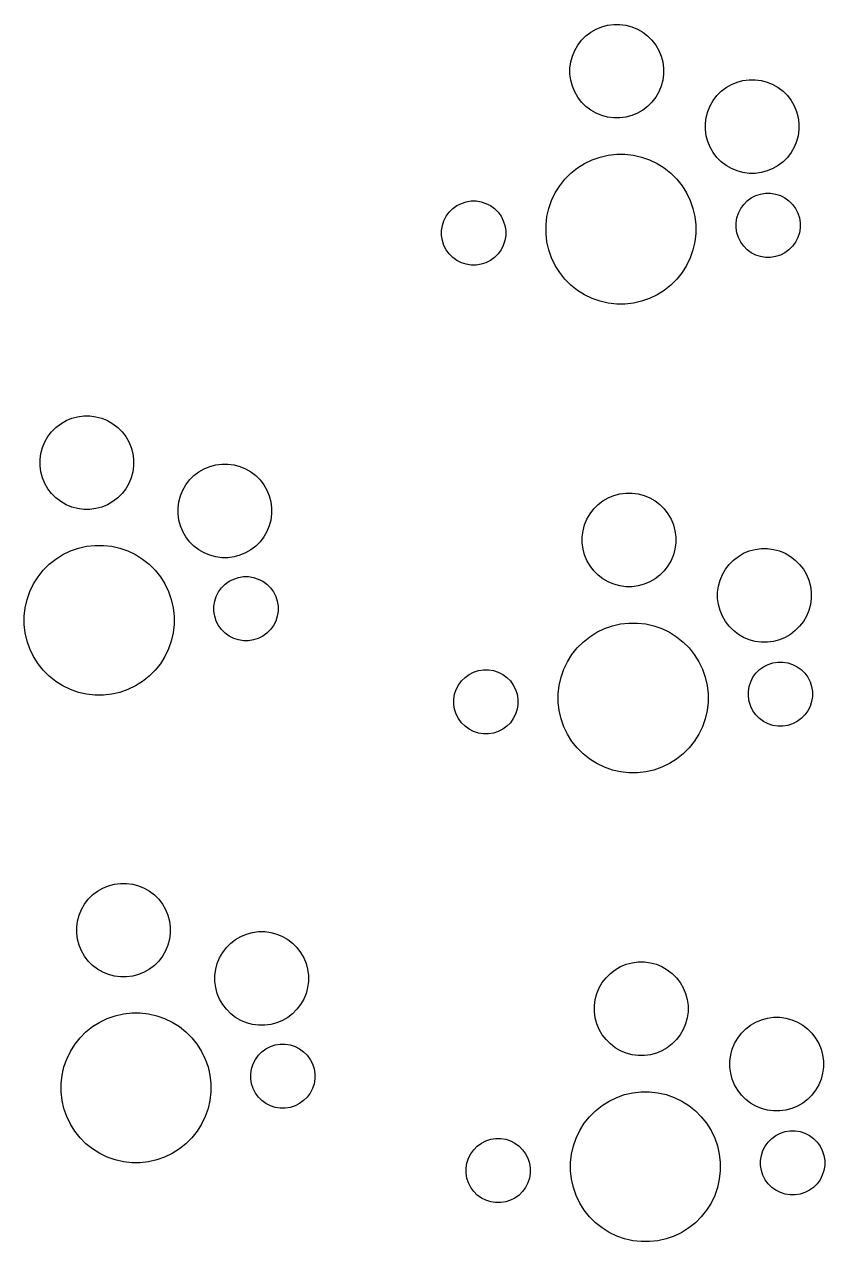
# Model space of a CAD drawing. Extents: x -174 to 104, y -34 to 59.
# Drawn here: x 12.9 to 42.79, y 13.15 to 58.58 of the extents above; entities that cross this region are included whole.
import ezdxf

# ---------------------------------------------------------------- set-up
doc = ezdxf.new("R2010")
doc.units = 0
doc.layers.add('BLACK', color=7, linetype='CONTINUOUS')

msp = doc.modelspace()

# ---------------------------------------------------------------- linework, layer by layer
at = {"layer": 'BLACK', "linetype": 'CONTINUOUS'}
for p, q in [((33.708481, 57.990158), (33.870346, 58.152023)), ((33.870346, 58.152023), (34.051953, 58.291375)), ((34.051953, 58.291375), (34.250196, 58.40583)), ((34.250196, 58.40583), (34.461682, 58.493431)), ((34.461682, 58.493431), (34.682793, 58.552677)), ((34.682793, 58.552677), (34.909746, 58.582556)), ((34.909746, 58.582556), (35.138656, 58.582556)), ((35.138656, 58.582556), (35.365609, 58.552677)), ((35.365609, 58.552677), (35.58672, 58.493431)), ((35.58672, 58.493431), (35.798206, 58.40583)), ((35.798206, 58.40583), (35.996449, 58.291375)), ((35.996449, 58.291375), (36.178056, 58.152023)), ((36.178056, 58.152023), (36.339921, 57.990158)), ((33.454674, 57.610308), (33.569129, 57.808551)), ((33.569129, 57.808551), (33.708481, 57.990158)), ((36.339921, 57.990158), (36.479273, 57.808551)), ((36.479273, 57.808551), (36.593728, 57.610308)), ((33.307827, 57.177711), (33.367073, 57.398822)), ((33.367073, 57.398822), (33.454674, 57.610308)), ((36.593728, 57.610308), (36.681329, 57.398822)), ((36.681329, 57.398822), (36.740575, 57.177711)), ((33.277948, 56.950758), (33.307827, 57.177711)), ((33.277948, 56.721848), (33.277948, 56.950758)), ((36.740575, 57.177711), (36.770454, 56.950758)), ((36.770454, 56.950758), (36.770454, 56.721848)), ((33.307827, 56.494895), (33.277948, 56.721848)), ((33.367073, 56.273784), (33.307827, 56.494895)), ((36.740575, 56.494895), (36.681329, 56.273784)), ((36.770454, 56.721848), (36.740575, 56.494895)), ((39.107829, 56.223014), (39.306072, 56.337469)), ((39.306072, 56.337469), (39.517558, 56.42507)), ((39.517558, 56.42507), (39.738669, 56.484316)), ((39.738669, 56.484316), (39.965622, 56.514195)), ((39.965622, 56.514195), (40.194532, 56.514195)), ((40.194532, 56.514195), (40.421485, 56.484316)), ((40.421485, 56.484316), (40.642596, 56.42507)), ((40.642596, 56.42507), (40.854082, 56.337469)), ((40.854082, 56.337469), (41.052325, 56.223014)), ((33.454674, 56.062298), (33.367073, 56.273784)), ((33.569129, 55.864055), (33.454674, 56.062298)), ((36.593728, 56.062298), (36.479273, 55.864055)), ((36.681329, 56.273784), (36.593728, 56.062298)), ((38.625005, 55.74019), (38.764357, 55.921797)), ((38.764357, 55.921797), (38.926222, 56.083662)), ((38.926222, 56.083662), (39.107829, 56.223014)), ((41.052325, 56.223014), (41.233932, 56.083662)), ((41.233932, 56.083662), (41.395797, 55.921797)), ((41.395797, 55.921797), (41.535149, 55.74019)), ((33.708481, 55.682448), (33.569129, 55.864055)), ((33.870346, 55.520583), (33.708481, 55.682448)), ((34.051953, 55.381231), (33.870346, 55.520583)), ((36.178056, 55.520583), (35.996449, 55.381231)), ((36.339921, 55.682448), (36.178056, 55.520583)), ((36.479273, 55.864055), (36.339921, 55.682448)), ((38.422949, 55.330461), (38.51055, 55.541947)), ((38.51055, 55.541947), (38.625005, 55.74019)), ((41.535149, 55.74019), (41.649604, 55.541947)), ((41.649604, 55.541947), (41.737205, 55.330461)), ((34.250196, 55.266776), (34.051953, 55.381231)), ((34.461682, 55.179175), (34.250196, 55.266776)), ((34.682793, 55.119929), (34.461682, 55.179175)), ((34.909746, 55.09005), (34.682793, 55.119929)), ((35.138656, 55.09005), (34.909746, 55.09005)), ((35.365609, 55.119929), (35.138656, 55.09005)), ((35.58672, 55.179175), (35.365609, 55.119929)), ((35.798206, 55.266776), (35.58672, 55.179175)), ((35.996449, 55.381231), (35.798206, 55.266776)), ((38.333824, 54.882397), (38.363703, 55.10935)), ((38.363703, 55.10935), (38.422949, 55.330461)), ((41.737205, 55.330461), (41.796451, 55.10935)), ((41.796451, 55.10935), (41.82633, 54.882397)), ((38.333824, 54.653487), (38.333824, 54.882397)), ((38.363703, 54.426534), (38.333824, 54.653487)), ((41.82633, 54.653487), (41.796451, 54.426534)), ((41.82633, 54.882397), (41.82633, 54.653487)), ((38.422949, 54.205423), (38.363703, 54.426534)), ((38.51055, 53.993937), (38.422949, 54.205423)), ((41.737205, 54.205423), (41.649604, 53.993937)), ((41.796451, 54.426534), (41.737205, 54.205423)), ((34.107131, 53.525188), (34.403506, 53.628894)), ((34.403506, 53.628894), (34.709628, 53.698764)), ((34.709628, 53.698764), (35.021648, 53.73392)), ((35.021648, 53.73392), (35.335642, 53.73392)), ((35.335642, 53.73392), (35.647662, 53.698764)), ((35.647662, 53.698764), (35.953784, 53.628894)), ((35.953784, 53.628894), (36.250159, 53.525188)), ((38.625005, 53.795694), (38.51055, 53.993937)), ((38.764357, 53.614087), (38.625005, 53.795694)), ((38.926222, 53.452222), (38.764357, 53.614087)), ((41.395797, 53.614087), (41.233932, 53.452222)), ((41.535149, 53.795694), (41.395797, 53.614087)), ((41.649604, 53.993937), (41.535149, 53.795694)), ((33.312875, 53.026123), (33.558365, 53.221895)), ((33.558365, 53.221895), (33.824232, 53.388951)), ((33.824232, 53.388951), (34.107131, 53.525188)), ((36.250159, 53.525188), (36.533058, 53.388951)), ((36.533058, 53.388951), (36.798925, 53.221895)), ((36.798925, 53.221895), (37.044415, 53.026123)), ((39.107829, 53.31287), (38.926222, 53.452222)), ((39.306072, 53.198415), (39.107829, 53.31287)), ((39.517558, 53.110814), (39.306072, 53.198415)), ((40.854082, 53.198415), (40.642596, 53.110814)), ((41.052325, 53.31287), (40.854082, 53.198415)), ((41.233932, 53.452222), (41.052325, 53.31287)), ((32.895075, 52.558605), (33.090847, 52.804095)), ((33.090847, 52.804095), (33.312875, 53.026123)), ((37.044415, 53.026123), (37.266443, 52.804095)), ((37.266443, 52.804095), (37.462215, 52.558605)), ((39.738669, 53.051568), (39.517558, 53.110814)), ((39.965622, 53.021689), (39.738669, 53.051568)), ((40.194532, 53.021689), (39.965622, 53.021689)), ((40.421485, 53.051568), (40.194532, 53.021689)), ((40.642596, 53.110814), (40.421485, 53.051568)), ((32.591782, 52.009839), (32.728019, 52.292738)), ((32.728019, 52.292738), (32.895075, 52.558605)), ((37.462215, 52.558605), (37.629271, 52.292738)), ((37.629271, 52.292738), (37.765508, 52.009839)), ((40.21754, 52.190953), (40.396626, 52.249142)), ((40.396626, 52.249142), (40.582609, 52.278599)), ((40.582609, 52.278599), (40.770911, 52.278599)), ((40.770911, 52.278599), (40.956894, 52.249142)), ((40.956894, 52.249142), (41.13598, 52.190953)), ((28.901192, 51.706839), (29.053532, 51.81752)), ((29.053532, 51.81752), (29.22131, 51.903007)), ((29.22131, 51.903007), (29.400396, 51.961196)), ((29.400396, 51.961196), (29.586379, 51.990653)), ((29.586379, 51.990653), (29.774681, 51.990653)), ((29.774681, 51.990653), (29.960664, 51.961196)), ((29.960664, 51.961196), (30.13975, 51.903007)), ((30.13975, 51.903007), (30.307528, 51.81752)), ((30.307528, 51.81752), (30.459868, 51.706839)), ((32.488076, 51.713464), (32.591782, 52.009839)), ((37.765508, 52.009839), (37.869214, 51.713464)), ((39.653592, 51.709296), (39.764273, 51.861636)), ((39.764273, 51.861636), (39.897422, 51.994785)), ((39.897422, 51.994785), (40.049762, 52.105466)), ((40.049762, 52.105466), (40.21754, 52.190953)), ((41.13598, 52.190953), (41.303758, 52.105466)), ((41.303758, 52.105466), (41.456098, 51.994785)), ((41.456098, 51.994785), (41.589247, 51.861636)), ((41.589247, 51.861636), (41.699928, 51.709296)), ((28.571875, 51.253572), (28.657362, 51.42135)), ((28.657362, 51.42135), (28.768043, 51.57369)), ((28.768043, 51.57369), (28.901192, 51.706839)), ((30.459868, 51.706839), (30.593017, 51.57369)), ((30.593017, 51.57369), (30.703698, 51.42135)), ((30.703698, 51.42135), (30.789185, 51.253572)), ((32.38305, 51.095322), (32.418206, 51.407342)), ((32.418206, 51.407342), (32.488076, 51.713464)), ((37.869214, 51.713464), (37.939084, 51.407342)), ((37.939084, 51.407342), (37.97424, 51.095322)), ((39.480459, 51.176449), (39.509916, 51.362432)), ((39.509916, 51.362432), (39.568105, 51.541518)), ((39.568105, 51.541518), (39.653592, 51.709296)), ((41.699928, 51.709296), (41.785415, 51.541518)), ((41.785415, 51.541518), (41.843604, 51.362432)), ((41.843604, 51.362432), (41.873061, 51.176449)), ((28.484229, 50.888503), (28.513686, 51.074486)), ((28.484229, 50.700201), (28.484229, 50.888503)), ((28.513686, 51.074486), (28.571875, 51.253572)), ((30.789185, 51.253572), (30.847374, 51.074486)), ((30.847374, 51.074486), (30.876831, 50.888503)), ((30.876831, 50.888503), (30.876831, 50.700201)), ((32.38305, 50.781328), (32.38305, 51.095322)), ((37.97424, 51.095322), (37.97424, 50.781328)), ((39.480459, 50.988147), (39.480459, 51.176449)), ((39.509916, 50.802164), (39.480459, 50.988147)), ((41.873061, 50.988147), (41.843604, 50.802164)), ((41.873061, 51.176449), (41.873061, 50.988147)), ((28.513686, 50.514218), (28.484229, 50.700201)), ((28.571875, 50.335132), (28.513686, 50.514218)), ((30.847374, 50.514218), (30.789185, 50.335132)), ((30.876831, 50.700201), (30.847374, 50.514218)), ((32.418206, 50.469308), (32.38305, 50.781328)), ((32.488076, 50.163186), (32.418206, 50.469308)), ((37.939084, 50.469308), (37.869214, 50.163186)), ((37.97424, 50.781328), (37.939084, 50.469308)), ((39.568105, 50.623078), (39.509916, 50.802164)), ((39.653592, 50.4553), (39.568105, 50.623078)), ((39.764273, 50.30296), (39.653592, 50.4553)), ((41.699928, 50.4553), (41.589247, 50.30296)), ((41.785415, 50.623078), (41.699928, 50.4553)), ((41.843604, 50.802164), (41.785415, 50.623078)), ((28.657362, 50.167354), (28.571875, 50.335132)), ((28.768043, 50.015014), (28.657362, 50.167354)), ((28.901192, 49.881865), (28.768043, 50.015014)), ((30.593017, 50.015014), (30.459868, 49.881865)), ((30.703698, 50.167354), (30.593017, 50.015014)), ((30.789185, 50.335132), (30.703698, 50.167354)), ((32.591782, 49.866811), (32.488076, 50.163186)), ((37.869214, 50.163186), (37.765508, 49.866811)), ((39.897422, 50.169811), (39.764273, 50.30296)), ((40.049762, 50.05913), (39.897422, 50.169811)), ((40.21754, 49.973643), (40.049762, 50.05913)), ((40.396626, 49.915454), (40.21754, 49.973643)), ((41.13598, 49.973643), (40.956894, 49.915454)), ((41.303758, 50.05913), (41.13598, 49.973643)), ((41.456098, 50.169811), (41.303758, 50.05913)), ((41.589247, 50.30296), (41.456098, 50.169811)), ((29.053532, 49.771184), (28.901192, 49.881865)), ((29.22131, 49.685697), (29.053532, 49.771184)), ((29.400396, 49.627508), (29.22131, 49.685697)), ((29.586379, 49.598051), (29.400396, 49.627508)), ((29.774681, 49.598051), (29.586379, 49.598051)), ((29.960664, 49.627508), (29.774681, 49.598051)), ((30.13975, 49.685697), (29.960664, 49.627508)), ((30.307528, 49.771184), (30.13975, 49.685697)), ((30.459868, 49.881865), (30.307528, 49.771184)), ((32.728019, 49.583912), (32.591782, 49.866811)), ((32.895075, 49.318045), (32.728019, 49.583912)), ((37.629271, 49.583912), (37.462215, 49.318045)), ((37.765508, 49.866811), (37.629271, 49.583912)), ((40.582609, 49.885997), (40.396626, 49.915454)), ((40.770911, 49.885997), (40.582609, 49.885997)), ((40.956894, 49.915454), (40.770911, 49.885997)), ((33.090847, 49.072555), (32.895075, 49.318045)), ((33.312875, 48.850527), (33.090847, 49.072555)), ((37.266443, 49.072555), (37.044415, 48.850527)), ((37.462215, 49.318045), (37.266443, 49.072555)), ((33.558365, 48.654755), (33.312875, 48.850527)), ((33.824232, 48.487699), (33.558365, 48.654755)), ((36.798925, 48.654755), (36.533058, 48.487699)), ((37.044415, 48.850527), (36.798925, 48.654755)), ((34.107131, 48.351462), (33.824232, 48.487699)), ((34.403506, 48.247756), (34.107131, 48.351462)), ((34.709628, 48.177886), (34.403506, 48.247756)), ((35.021648, 48.14273), (34.709628, 48.177886)), ((35.647662, 48.177886), (35.335642, 48.14273)), ((35.953784, 48.247756), (35.647662, 48.177886)), ((36.250159, 48.351462), (35.953784, 48.247756)), ((36.533058, 48.487699), (36.250159, 48.351462)), ((35.335642, 48.14273), (35.021648, 48.14273)), ((14.080138, 43.541132), (14.261745, 43.680484)), ((14.261745, 43.680484), (14.459988, 43.794939)), ((14.459988, 43.794939), (14.671474, 43.88254)), ((14.671474, 43.88254), (14.892585, 43.941786)), ((14.892585, 43.941786), (15.119538, 43.971665)), ((15.119538, 43.971665), (15.348448, 43.971665)), ((15.348448, 43.971665), (15.575401, 43.941786)), ((15.575401, 43.941786), (15.796512, 43.88254)), ((15.796512, 43.88254), (16.007998, 43.794939)), ((16.007998, 43.794939), (16.206241, 43.680484)), ((16.206241, 43.680484), (16.387848, 43.541132)), ((13.664466, 42.999417), (13.778921, 43.19766)), ((13.778921, 43.19766), (13.918273, 43.379267)), ((13.918273, 43.379267), (14.080138, 43.541132)), ((16.387848, 43.541132), (16.549713, 43.379267)), ((16.549713, 43.379267), (16.689065, 43.19766)), ((16.689065, 43.19766), (16.80352, 42.999417)), ((13.517619, 42.56682), (13.576865, 42.787931)), ((13.576865, 42.787931), (13.664466, 42.999417)), ((16.80352, 42.999417), (16.891121, 42.787931)), ((16.891121, 42.787931), (16.950367, 42.56682)), ((13.48774, 42.339867), (13.517619, 42.56682)), ((13.48774, 42.110957), (13.48774, 42.339867)), ((16.950367, 42.56682), (16.980246, 42.339867)), ((16.980246, 42.339867), (16.980246, 42.110957)), ((13.517619, 41.884004), (13.48774, 42.110957)), ((13.576865, 41.662893), (13.517619, 41.884004)), ((16.950367, 41.884004), (16.891121, 41.662893)), ((16.980246, 42.110957), (16.950367, 41.884004)), ((19.237335, 41.74021), (19.418942, 41.879562)), ((19.418942, 41.879562), (19.617185, 41.994017)), ((19.617185, 41.994017), (19.828671, 42.081618)), ((19.828671, 42.081618), (20.049782, 42.140864)), ((20.049782, 42.140864), (20.276735, 42.170743)), ((20.276735, 42.170743), (20.505645, 42.170743)), ((20.505645, 42.170743), (20.732598, 42.140864)), ((20.732598, 42.140864), (20.953709, 42.081618)), ((20.953709, 42.081618), (21.165195, 41.994017)), ((21.165195, 41.994017), (21.363438, 41.879562)), ((21.363438, 41.879562), (21.545045, 41.74021)), ((13.664466, 41.451407), (13.576865, 41.662893)), ((13.778921, 41.253164), (13.664466, 41.451407)), ((16.80352, 41.451407), (16.689065, 41.253164)), ((16.891121, 41.662893), (16.80352, 41.451407)), ((18.821663, 41.198495), (18.936118, 41.396738)), ((18.936118, 41.396738), (19.07547, 41.578345)), ((19.07547, 41.578345), (19.237335, 41.74021)), ((21.545045, 41.74021), (21.70691, 41.578345)), ((21.70691, 41.578345), (21.846262, 41.396738)), ((21.846262, 41.396738), (21.960717, 41.198495)), ((13.918273, 41.071557), (13.778921, 41.253164)), ((14.080138, 40.909692), (13.918273, 41.071557)), ((14.261745, 40.77034), (14.080138, 40.909692)), ((16.387848, 40.909692), (16.206241, 40.77034)), ((16.549713, 41.071557), (16.387848, 40.909692)), ((16.689065, 41.253164), (16.549713, 41.071557)), ((18.674816, 40.765898), (18.734062, 40.987009)), ((18.734062, 40.987009), (18.821663, 41.198495)), ((21.960717, 41.198495), (22.048318, 40.987009)), ((22.048318, 40.987009), (22.107564, 40.765898)), ((34.51005, 40.797372), (34.708293, 40.911827)), ((34.708293, 40.911827), (34.919779, 40.999428)), ((34.919779, 40.999428), (35.14089, 41.058674)), ((35.14089, 41.058674), (35.367843, 41.088553)), ((35.367843, 41.088553), (35.596753, 41.088553)), ((35.596753, 41.088553), (35.823706, 41.058674)), ((35.823706, 41.058674), (36.044817, 40.999428)), ((36.044817, 40.999428), (36.256303, 40.911827)), ((36.256303, 40.911827), (36.454546, 40.797372)), ((14.459988, 40.655885), (14.261745, 40.77034)), ((14.671474, 40.568284), (14.459988, 40.655885)), ((14.892585, 40.509038), (14.671474, 40.568284)), ((15.119538, 40.479159), (14.892585, 40.509038)), ((15.348448, 40.479159), (15.119538, 40.479159)), ((15.575401, 40.509038), (15.348448, 40.479159)), ((15.796512, 40.568284), (15.575401, 40.509038)), ((16.007998, 40.655885), (15.796512, 40.568284)), ((16.206241, 40.77034), (16.007998, 40.655885)), ((18.644937, 40.538945), (18.674816, 40.765898)), ((18.644937, 40.310035), (18.644937, 40.538945)), ((22.107564, 40.765898), (22.137443, 40.538945)), ((22.137443, 40.538945), (22.137443, 40.310035)), ((34.027226, 40.314548), (34.166578, 40.496155)), ((34.166578, 40.496155), (34.328443, 40.65802)), ((34.328443, 40.65802), (34.51005, 40.797372)), ((36.454546, 40.797372), (36.636153, 40.65802)), ((36.636153, 40.65802), (36.798018, 40.496155)), ((36.798018, 40.496155), (36.93737, 40.314548)), ((18.674816, 40.083082), (18.644937, 40.310035)), ((18.734062, 39.861971), (18.674816, 40.083082)), ((22.107564, 40.083082), (22.048318, 39.861971)), ((22.137443, 40.310035), (22.107564, 40.083082)), ((33.82517, 39.904819), (33.912771, 40.116305)), ((33.912771, 40.116305), (34.027226, 40.314548)), ((36.93737, 40.314548), (37.051825, 40.116305)), ((37.051825, 40.116305), (37.139426, 39.904819)), ((18.821663, 39.650485), (18.734062, 39.861971)), ((18.936118, 39.452242), (18.821663, 39.650485)), ((21.960717, 39.650485), (21.846262, 39.452242)), ((22.048318, 39.861971), (21.960717, 39.650485)), ((33.736045, 39.456755), (33.765924, 39.683708)), ((33.765924, 39.683708), (33.82517, 39.904819)), ((37.139426, 39.904819), (37.198672, 39.683708)), ((37.198672, 39.683708), (37.228551, 39.456755)), ((14.921763, 39.034169), (15.227885, 39.104039)), ((15.227885, 39.104039), (15.539905, 39.139195)), ((15.539905, 39.139195), (15.853899, 39.139195)), ((15.853899, 39.139195), (16.165919, 39.104039)), ((16.165919, 39.104039), (16.472041, 39.034169)), ((19.07547, 39.270635), (18.936118, 39.452242)), ((19.237335, 39.10877), (19.07547, 39.270635)), ((19.418942, 38.969418), (19.237335, 39.10877)), ((21.545045, 39.10877), (21.363438, 38.969418)), ((21.70691, 39.270635), (21.545045, 39.10877)), ((21.846262, 39.452242), (21.70691, 39.270635)), ((33.736045, 39.227845), (33.736045, 39.456755)), ((33.765924, 39.000892), (33.736045, 39.227845)), ((37.228551, 39.227845), (37.198672, 39.000892)), ((37.228551, 39.456755), (37.228551, 39.227845)), ((13.831132, 38.431398), (14.076622, 38.62717)), ((14.076622, 38.62717), (14.342489, 38.794226)), ((14.342489, 38.794226), (14.625388, 38.930463)), ((14.625388, 38.930463), (14.921763, 39.034169)), ((16.472041, 39.034169), (16.768416, 38.930463)), ((16.768416, 38.930463), (17.051315, 38.794226)), ((17.051315, 38.794226), (17.317182, 38.62717)), ((17.317182, 38.62717), (17.562672, 38.431398)), ((19.617185, 38.854963), (19.418942, 38.969418)), ((19.828671, 38.767362), (19.617185, 38.854963)), ((20.049782, 38.708116), (19.828671, 38.767362)), ((20.276735, 38.678237), (20.049782, 38.708116)), ((20.505645, 38.678237), (20.276735, 38.678237)), ((20.732598, 38.708116), (20.505645, 38.678237)), ((20.953709, 38.767362), (20.732598, 38.708116)), ((21.165195, 38.854963), (20.953709, 38.767362)), ((21.363438, 38.969418), (21.165195, 38.854963)), ((33.82517, 38.779781), (33.765924, 39.000892)), ((33.912771, 38.568295), (33.82517, 38.779781)), ((37.139426, 38.779781), (37.051825, 38.568295)), ((37.198672, 39.000892), (37.139426, 38.779781)), ((39.384319, 38.589659), (39.565926, 38.729011)), ((39.565926, 38.729011), (39.764169, 38.843466)), ((39.764169, 38.843466), (39.975655, 38.931067)), ((39.975655, 38.931067), (40.196766, 38.990313)), ((40.196766, 38.990313), (40.423719, 39.020192)), ((40.423719, 39.020192), (40.652629, 39.020192)), ((40.652629, 39.020192), (40.879582, 38.990313)), ((40.879582, 38.990313), (41.100693, 38.931067)), ((41.100693, 38.931067), (41.312179, 38.843466)), ((41.312179, 38.843466), (41.510422, 38.729011)), ((41.510422, 38.729011), (41.692029, 38.589659)), ((13.413332, 37.96388), (13.609104, 38.20937)), ((13.609104, 38.20937), (13.831132, 38.431398)), ((17.562672, 38.431398), (17.7847, 38.20937)), ((17.7847, 38.20937), (17.980472, 37.96388)), ((34.027226, 38.370052), (33.912771, 38.568295)), ((34.166578, 38.188445), (34.027226, 38.370052)), ((34.328443, 38.02658), (34.166578, 38.188445)), ((36.798018, 38.188445), (36.636153, 38.02658)), ((36.93737, 38.370052), (36.798018, 38.188445)), ((37.051825, 38.568295), (36.93737, 38.370052)), ((38.968647, 38.047944), (39.083102, 38.246187)), ((39.083102, 38.246187), (39.222454, 38.427794)), ((39.222454, 38.427794), (39.384319, 38.589659)), ((41.692029, 38.589659), (41.853894, 38.427794)), ((41.853894, 38.427794), (41.993246, 38.246187)), ((41.993246, 38.246187), (42.107701, 38.047944)), ((13.246276, 37.698013), (13.413332, 37.96388)), ((17.980472, 37.96388), (18.147528, 37.698013)), ((20.400609, 37.687612), (20.552949, 37.798293)), ((20.552949, 37.798293), (20.720727, 37.88378)), ((20.720727, 37.88378), (20.899813, 37.941969)), ((20.899813, 37.941969), (21.085796, 37.971426)), ((21.085796, 37.971426), (21.274098, 37.971426)), ((21.274098, 37.971426), (21.460081, 37.941969)), ((21.460081, 37.941969), (21.639167, 37.88378)), ((21.639167, 37.88378), (21.806945, 37.798293)), ((21.806945, 37.798293), (21.959285, 37.687612)), ((34.51005, 37.887228), (34.328443, 38.02658)), ((34.708293, 37.772773), (34.51005, 37.887228)), ((34.919779, 37.685172), (34.708293, 37.772773)), ((36.256303, 37.772773), (36.044817, 37.685172)), ((36.454546, 37.887228), (36.256303, 37.772773)), ((36.636153, 38.02658), (36.454546, 37.887228)), ((38.8218, 37.615347), (38.881046, 37.836458)), ((38.881046, 37.836458), (38.968647, 38.047944)), ((42.107701, 38.047944), (42.195302, 37.836458)), ((42.195302, 37.836458), (42.254548, 37.615347)), ((13.006333, 37.118739), (13.110039, 37.415114)), ((13.110039, 37.415114), (13.246276, 37.698013)), ((18.147528, 37.698013), (18.283765, 37.415114)), ((18.283765, 37.415114), (18.387471, 37.118739)), ((20.071292, 37.234345), (20.156779, 37.402123)), ((20.156779, 37.402123), (20.26746, 37.554463)), ((20.26746, 37.554463), (20.400609, 37.687612)), ((21.959285, 37.687612), (22.092434, 37.554463)), ((22.092434, 37.554463), (22.203115, 37.402123)), ((22.203115, 37.402123), (22.288602, 37.234345)), ((35.14089, 37.625926), (34.919779, 37.685172)), ((35.367843, 37.596047), (35.14089, 37.625926)), ((35.596753, 37.596047), (35.367843, 37.596047)), ((35.823706, 37.625926), (35.596753, 37.596047)), ((36.044817, 37.685172), (35.823706, 37.625926)), ((38.791921, 37.388394), (38.8218, 37.615347)), ((38.791921, 37.159484), (38.791921, 37.388394)), ((42.254548, 37.615347), (42.284427, 37.388394)), ((42.284427, 37.388394), (42.284427, 37.159484)), ((12.901307, 36.500597), (12.936463, 36.812617)), ((12.936463, 36.812617), (13.006333, 37.118739)), ((18.387471, 37.118739), (18.457341, 36.812617)), ((18.457341, 36.812617), (18.492497, 36.500597)), ((19.983646, 36.869276), (20.013103, 37.055259)), ((19.983646, 36.680974), (19.983646, 36.869276)), ((20.013103, 37.055259), (20.071292, 37.234345)), ((22.288602, 37.234345), (22.346791, 37.055259)), ((22.346791, 37.055259), (22.376248, 36.869276)), ((22.376248, 36.869276), (22.376248, 36.680974)), ((38.8218, 36.932531), (38.791921, 37.159484)), ((38.881046, 36.71142), (38.8218, 36.932531)), ((42.254548, 36.932531), (42.195302, 36.71142)), ((42.284427, 37.159484), (42.254548, 36.932531)), ((12.901307, 36.186603), (12.901307, 36.500597)), ((18.492497, 36.500597), (18.492497, 36.186603)), ((20.013103, 36.494991), (19.983646, 36.680974)), ((20.071292, 36.315905), (20.013103, 36.494991)), ((22.346791, 36.494991), (22.288602, 36.315905)), ((22.376248, 36.680974), (22.346791, 36.494991)), ((38.968647, 36.499934), (38.881046, 36.71142)), ((39.083102, 36.301691), (38.968647, 36.499934)), ((42.107701, 36.499934), (41.993246, 36.301691)), ((42.195302, 36.71142), (42.107701, 36.499934)), ((12.936463, 35.874583), (12.901307, 36.186603)), ((18.492497, 36.186603), (18.457341, 35.874583)), ((20.156779, 36.148127), (20.071292, 36.315905)), ((20.26746, 35.995787), (20.156779, 36.148127)), ((20.400609, 35.862638), (20.26746, 35.995787)), ((22.092434, 35.995787), (21.959285, 35.862638)), ((22.203115, 36.148127), (22.092434, 35.995787)), ((22.288602, 36.315905), (22.203115, 36.148127)), ((34.016462, 35.727892), (34.282329, 35.894948)), ((34.282329, 35.894948), (34.565228, 36.031185)), ((34.565228, 36.031185), (34.861603, 36.134891)), ((34.861603, 36.134891), (35.167725, 36.204761)), ((35.167725, 36.204761), (35.479745, 36.239917)), ((35.479745, 36.239917), (35.793739, 36.239917)), ((35.793739, 36.239917), (36.105759, 36.204761)), ((36.105759, 36.204761), (36.411881, 36.134891)), ((36.411881, 36.134891), (36.708256, 36.031185)), ((36.708256, 36.031185), (36.991155, 35.894948)), ((36.991155, 35.894948), (37.257022, 35.727892)), ((39.222454, 36.120084), (39.083102, 36.301691)), ((39.384319, 35.958219), (39.222454, 36.120084)), ((39.565926, 35.818867), (39.384319, 35.958219)), ((41.692029, 35.958219), (41.510422, 35.818867)), ((41.853894, 36.120084), (41.692029, 35.958219)), ((41.993246, 36.301691), (41.853894, 36.120084)), ((13.006333, 35.568461), (12.936463, 35.874583)), ((13.110039, 35.272086), (13.006333, 35.568461)), ((18.387471, 35.568461), (18.283765, 35.272086)), ((18.457341, 35.874583), (18.387471, 35.568461)), ((20.552949, 35.751957), (20.400609, 35.862638)), ((20.720727, 35.66647), (20.552949, 35.751957)), ((20.899813, 35.608281), (20.720727, 35.66647)), ((21.085796, 35.578824), (20.899813, 35.608281)), ((21.274098, 35.578824), (21.085796, 35.578824)), ((21.460081, 35.608281), (21.274098, 35.578824)), ((21.639167, 35.66647), (21.460081, 35.608281)), ((21.806945, 35.751957), (21.639167, 35.66647)), ((21.959285, 35.862638), (21.806945, 35.751957)), ((33.548944, 35.310092), (33.770972, 35.53212)), ((33.770972, 35.53212), (34.016462, 35.727892)), ((37.257022, 35.727892), (37.502512, 35.53212)), ((37.502512, 35.53212), (37.72454, 35.310092)), ((39.764169, 35.704412), (39.565926, 35.818867)), ((39.975655, 35.616811), (39.764169, 35.704412)), ((40.196766, 35.557565), (39.975655, 35.616811)), ((40.423719, 35.527686), (40.196766, 35.557565)), ((40.652629, 35.527686), (40.423719, 35.527686)), ((40.879582, 35.557565), (40.652629, 35.527686)), ((41.100693, 35.616811), (40.879582, 35.557565)), ((41.312179, 35.704412), (41.100693, 35.616811)), ((41.510422, 35.818867), (41.312179, 35.704412)), ((13.246276, 34.989187), (13.110039, 35.272086)), ((13.413332, 34.72332), (13.246276, 34.989187)), ((18.147528, 34.989187), (17.980472, 34.72332)), ((18.283765, 35.272086), (18.147528, 34.989187)), ((33.186116, 34.798735), (33.353172, 35.064602)), ((33.353172, 35.064602), (33.548944, 35.310092)), ((37.72454, 35.310092), (37.920312, 35.064602)), ((37.920312, 35.064602), (38.087368, 34.798735)), ((13.609104, 34.47783), (13.413332, 34.72332)), ((17.980472, 34.72332), (17.7847, 34.47783)), ((33.049879, 34.515836), (33.186116, 34.798735)), ((38.087368, 34.798735), (38.223605, 34.515836)), ((40.355519, 34.500782), (40.507859, 34.611463)), ((40.507859, 34.611463), (40.675637, 34.69695)), ((40.675637, 34.69695), (40.854723, 34.755139)), ((40.854723, 34.755139), (41.040706, 34.784596)), ((41.040706, 34.784596), (41.229008, 34.784596)), ((41.229008, 34.784596), (41.414991, 34.755139)), ((41.414991, 34.755139), (41.594077, 34.69695)), ((41.594077, 34.69695), (41.761855, 34.611463)), ((41.761855, 34.611463), (41.914195, 34.500782)), ((13.831132, 34.255802), (13.609104, 34.47783)), ((14.076622, 34.06003), (13.831132, 34.255802)), ((17.562672, 34.255802), (17.317182, 34.06003)), ((17.7847, 34.47783), (17.562672, 34.255802)), ((29.115459, 33.927347), (29.22614, 34.079687)), ((29.22614, 34.079687), (29.359289, 34.212836)), ((29.359289, 34.212836), (29.511629, 34.323517)), ((29.511629, 34.323517), (29.679407, 34.409004)), ((29.679407, 34.409004), (29.858493, 34.467193)), ((29.858493, 34.467193), (30.044476, 34.49665)), ((30.044476, 34.49665), (30.232778, 34.49665)), ((30.232778, 34.49665), (30.418761, 34.467193)), ((30.418761, 34.467193), (30.597847, 34.409004)), ((30.597847, 34.409004), (30.765625, 34.323517)), ((30.765625, 34.323517), (30.917965, 34.212836)), ((30.917965, 34.212836), (31.051114, 34.079687)), ((31.051114, 34.079687), (31.161795, 33.927347)), ((32.876303, 33.913339), (32.946173, 34.219461)), ((32.946173, 34.219461), (33.049879, 34.515836)), ((38.223605, 34.515836), (38.327311, 34.219461)), ((38.327311, 34.219461), (38.397181, 33.913339)), ((40.026202, 34.047515), (40.111689, 34.215293)), ((40.111689, 34.215293), (40.22237, 34.367633)), ((40.22237, 34.367633), (40.355519, 34.500782)), ((41.914195, 34.500782), (42.047344, 34.367633)), ((42.047344, 34.367633), (42.158025, 34.215293)), ((42.158025, 34.215293), (42.243512, 34.047515)), ((14.342489, 33.892974), (14.076622, 34.06003)), ((14.625388, 33.756737), (14.342489, 33.892974)), ((14.921763, 33.653031), (14.625388, 33.756737)), ((15.227885, 33.583161), (14.921763, 33.653031)), ((16.472041, 33.653031), (16.165919, 33.583161)), ((16.768416, 33.756737), (16.472041, 33.653031)), ((17.051315, 33.892974), (16.768416, 33.756737)), ((17.317182, 34.06003), (17.051315, 33.892974)), ((28.971783, 33.580483), (29.029972, 33.759569)), ((29.029972, 33.759569), (29.115459, 33.927347)), ((31.161795, 33.927347), (31.247282, 33.759569)), ((31.247282, 33.759569), (31.305471, 33.580483)), ((32.841147, 33.601319), (32.876303, 33.913339)), ((38.397181, 33.913339), (38.432337, 33.601319)), ((39.938556, 33.682446), (39.968013, 33.868429)), ((39.938556, 33.494144), (39.938556, 33.682446)), ((39.968013, 33.868429), (40.026202, 34.047515)), ((42.243512, 34.047515), (42.301701, 33.868429)), ((42.301701, 33.868429), (42.331158, 33.682446)), ((42.331158, 33.682446), (42.331158, 33.494144)), ((15.539905, 33.548005), (15.227885, 33.583161)), ((15.853899, 33.548005), (15.539905, 33.548005)), ((16.165919, 33.583161), (15.853899, 33.548005)), ((28.942326, 33.3945), (28.971783, 33.580483)), ((28.942326, 33.206198), (28.942326, 33.3945)), ((28.971783, 33.020215), (28.942326, 33.206198)), ((31.305471, 33.580483), (31.334928, 33.3945)), ((31.334928, 33.206198), (31.305471, 33.020215)), ((31.334928, 33.3945), (31.334928, 33.206198)), ((32.841147, 33.287325), (32.841147, 33.601319)), ((32.876303, 32.975305), (32.841147, 33.287325)), ((38.432337, 33.287325), (38.397181, 32.975305)), ((38.432337, 33.601319), (38.432337, 33.287325)), ((39.968013, 33.308161), (39.938556, 33.494144)), ((40.026202, 33.129075), (39.968013, 33.308161)), ((42.301701, 33.308161), (42.243512, 33.129075)), ((42.331158, 33.494144), (42.301701, 33.308161)), ((29.029972, 32.841129), (28.971783, 33.020215)), ((29.115459, 32.673351), (29.029972, 32.841129)), ((31.247282, 32.841129), (31.161795, 32.673351)), ((31.305471, 33.020215), (31.247282, 32.841129)), ((32.946173, 32.669183), (32.876303, 32.975305)), ((38.397181, 32.975305), (38.327311, 32.669183)), ((40.111689, 32.961297), (40.026202, 33.129075)), ((40.22237, 32.808957), (40.111689, 32.961297)), ((40.355519, 32.675808), (40.22237, 32.808957)), ((42.047344, 32.808957), (41.914195, 32.675808)), ((42.158025, 32.961297), (42.047344, 32.808957)), ((42.243512, 33.129075), (42.158025, 32.961297)), ((29.22614, 32.521011), (29.115459, 32.673351)), ((29.359289, 32.387862), (29.22614, 32.521011)), ((29.511629, 32.277181), (29.359289, 32.387862)), ((29.679407, 32.191694), (29.511629, 32.277181)), ((30.765625, 32.277181), (30.597847, 32.191694)), ((30.917965, 32.387862), (30.765625, 32.277181)), ((31.051114, 32.521011), (30.917965, 32.387862)), ((31.161795, 32.673351), (31.051114, 32.521011)), ((33.049879, 32.372808), (32.946173, 32.669183)), ((33.186116, 32.089909), (33.049879, 32.372808)), ((38.223605, 32.372808), (38.087368, 32.089909)), ((38.327311, 32.669183), (38.223605, 32.372808)), ((40.507859, 32.565127), (40.355519, 32.675808)), ((40.675637, 32.47964), (40.507859, 32.565127)), ((40.854723, 32.421451), (40.675637, 32.47964)), ((41.040706, 32.391994), (40.854723, 32.421451)), ((41.229008, 32.391994), (41.040706, 32.391994)), ((41.414991, 32.421451), (41.229008, 32.391994)), ((41.594077, 32.47964), (41.414991, 32.421451)), ((41.761855, 32.565127), (41.594077, 32.47964)), ((41.914195, 32.675808), (41.761855, 32.565127)), ((29.858493, 32.133505), (29.679407, 32.191694)), ((30.044476, 32.104048), (29.858493, 32.133505)), ((30.232778, 32.104048), (30.044476, 32.104048)), ((30.418761, 32.133505), (30.232778, 32.104048)), ((30.597847, 32.191694), (30.418761, 32.133505)), ((33.353172, 31.824042), (33.186116, 32.089909)), ((33.548944, 31.578552), (33.353172, 31.824042)), ((37.920312, 31.824042), (37.72454, 31.578552)), ((38.087368, 32.089909), (37.920312, 31.824042)), ((33.770972, 31.356524), (33.548944, 31.578552)), ((34.016462, 31.160752), (33.770972, 31.356524)), ((37.502512, 31.356524), (37.257022, 31.160752)), ((37.72454, 31.578552), (37.502512, 31.356524)), ((34.282329, 30.993696), (34.016462, 31.160752)), ((34.565228, 30.857459), (34.282329, 30.993696)), ((36.991155, 30.993696), (36.708256, 30.857459)), ((37.257022, 31.160752), (36.991155, 30.993696)), ((34.861603, 30.753753), (34.565228, 30.857459)), ((35.167725, 30.683883), (34.861603, 30.753753)), ((35.479745, 30.648727), (35.167725, 30.683883)), ((35.793739, 30.648727), (35.479745, 30.648727)), ((36.105759, 30.683883), (35.793739, 30.648727)), ((36.411881, 30.753753), (36.105759, 30.683883)), ((36.708256, 30.857459), (36.411881, 30.753753)), ((15.634779, 26.234431), (15.833022, 26.348886)), ((15.833022, 26.348886), (16.044508, 26.436487)), ((16.044508, 26.436487), (16.265619, 26.495733)), ((16.265619, 26.495733), (16.492572, 26.525612)), ((16.492572, 26.525612), (16.721482, 26.525612)), ((16.721482, 26.525612), (16.948435, 26.495733)), ((16.948435, 26.495733), (17.169546, 26.436487)), ((17.169546, 26.436487), (17.381032, 26.348886)), ((17.381032, 26.348886), (17.579275, 26.234431)), ((15.151955, 25.751607), (15.291307, 25.933214)), ((15.291307, 25.933214), (15.453172, 26.095079)), ((15.453172, 26.095079), (15.634779, 26.234431)), ((17.579275, 26.234431), (17.760882, 26.095079)), ((17.760882, 26.095079), (17.922747, 25.933214)), ((17.922747, 25.933214), (18.062099, 25.751607)), ((14.949899, 25.341878), (15.0375, 25.553364)), ((15.0375, 25.553364), (15.151955, 25.751607)), ((18.062099, 25.751607), (18.176554, 25.553364)), ((18.176554, 25.553364), (18.264155, 25.341878)), ((14.860774, 24.893814), (14.890653, 25.120767)), ((14.890653, 25.120767), (14.949899, 25.341878)), ((18.264155, 25.341878), (18.323401, 25.120767)), ((18.323401, 25.120767), (18.35328, 24.893814)), ((14.860774, 24.664904), (14.860774, 24.893814)), ((14.890653, 24.437951), (14.860774, 24.664904)), ((18.35328, 24.664904), (18.323401, 24.437951)), ((18.35328, 24.893814), (18.35328, 24.664904)), ((20.791976, 24.433509), (20.990219, 24.547964)), ((20.990219, 24.547964), (21.201705, 24.635565)), ((21.201705, 24.635565), (21.422816, 24.694811)), ((21.422816, 24.694811), (21.649769, 24.72469)), ((21.649769, 24.72469), (21.878679, 24.72469)), ((21.878679, 24.72469), (22.105632, 24.694811)), ((22.105632, 24.694811), (22.326743, 24.635565)), ((22.326743, 24.635565), (22.538229, 24.547964)), ((22.538229, 24.547964), (22.736472, 24.433509)), ((14.949899, 24.21684), (14.890653, 24.437951)), ((15.0375, 24.005354), (14.949899, 24.21684)), ((18.264155, 24.21684), (18.176554, 24.005354)), ((18.323401, 24.437951), (18.264155, 24.21684)), ((20.309152, 23.950685), (20.448504, 24.132292)), ((20.448504, 24.132292), (20.610369, 24.294157)), ((20.610369, 24.294157), (20.791976, 24.433509)), ((22.736472, 24.433509), (22.918079, 24.294157)), ((22.918079, 24.294157), (23.079944, 24.132292)), ((23.079944, 24.132292), (23.219296, 23.950685)), ((15.151955, 23.807111), (15.0375, 24.005354)), ((15.291307, 23.625504), (15.151955, 23.807111)), ((15.453172, 23.463639), (15.291307, 23.625504)), ((17.922747, 23.625504), (17.760882, 23.463639)), ((18.062099, 23.807111), (17.922747, 23.625504)), ((18.176554, 24.005354), (18.062099, 23.807111)), ((20.107096, 23.540956), (20.194697, 23.752442)), ((20.194697, 23.752442), (20.309152, 23.950685)), ((23.219296, 23.950685), (23.333751, 23.752442)), ((23.333751, 23.752442), (23.421352, 23.540956)), ((15.634779, 23.324287), (15.453172, 23.463639)), ((15.833022, 23.209832), (15.634779, 23.324287)), ((16.044508, 23.122231), (15.833022, 23.209832)), ((17.381032, 23.209832), (17.169546, 23.122231)), ((17.579275, 23.324287), (17.381032, 23.209832)), ((17.760882, 23.463639), (17.579275, 23.324287)), ((20.017971, 23.092892), (20.04785, 23.319845)), ((20.04785, 23.319845), (20.107096, 23.540956)), ((23.421352, 23.540956), (23.480598, 23.319845)), ((23.480598, 23.319845), (23.510477, 23.092892)), ((34.786539, 23.164016), (34.968146, 23.303368)), ((34.968146, 23.303368), (35.166389, 23.417823)), ((35.166389, 23.417823), (35.377875, 23.505424)), ((35.377875, 23.505424), (35.598986, 23.56467)), ((35.598986, 23.56467), (35.825939, 23.594549)), ((35.825939, 23.594549), (36.054849, 23.594549)), ((36.054849, 23.594549), (36.281802, 23.56467)), ((36.281802, 23.56467), (36.502913, 23.505424)), ((36.502913, 23.505424), (36.714399, 23.417823)), ((36.714399, 23.417823), (36.912642, 23.303368)), ((36.912642, 23.303368), (37.094249, 23.164016)), ((16.265619, 23.062985), (16.044508, 23.122231)), ((16.492572, 23.033106), (16.265619, 23.062985)), ((16.721482, 23.033106), (16.492572, 23.033106)), ((16.948435, 23.062985), (16.721482, 23.033106)), ((17.169546, 23.122231), (16.948435, 23.062985)), ((20.017971, 22.863982), (20.017971, 23.092892)), ((20.04785, 22.637029), (20.017971, 22.863982)), ((23.510477, 22.863982), (23.480598, 22.637029)), ((23.510477, 23.092892), (23.510477, 22.863982)), ((34.370867, 22.622301), (34.485322, 22.820544)), ((34.485322, 22.820544), (34.624674, 23.002151)), ((34.624674, 23.002151), (34.786539, 23.164016)), ((37.094249, 23.164016), (37.256114, 23.002151)), ((37.256114, 23.002151), (37.395466, 22.820544)), ((37.395466, 22.820544), (37.509921, 22.622301)), ((20.107096, 22.415918), (20.04785, 22.637029)), ((20.194697, 22.204432), (20.107096, 22.415918)), ((23.421352, 22.415918), (23.333751, 22.204432)), ((23.480598, 22.637029), (23.421352, 22.415918)), ((34.22402, 22.189704), (34.283266, 22.410815)), ((34.283266, 22.410815), (34.370867, 22.622301)), ((37.509921, 22.622301), (37.597522, 22.410815)), ((37.597522, 22.410815), (37.656768, 22.189704)), ((20.309152, 22.006189), (20.194697, 22.204432)), ((20.448504, 21.824582), (20.309152, 22.006189)), ((20.610369, 21.662717), (20.448504, 21.824582)), ((23.079944, 21.824582), (22.918079, 21.662717)), ((23.219296, 22.006189), (23.079944, 21.824582)), ((23.333751, 22.204432), (23.219296, 22.006189)), ((34.194141, 21.962751), (34.22402, 22.189704)), ((34.194141, 21.733841), (34.194141, 21.962751)), ((37.656768, 22.189704), (37.686647, 21.962751)), ((37.686647, 21.962751), (37.686647, 21.733841)), ((15.715523, 21.348173), (15.998422, 21.48441)), ((15.998422, 21.48441), (16.294797, 21.588116)), ((16.294797, 21.588116), (16.600919, 21.657986)), ((16.600919, 21.657986), (16.912939, 21.693142)), ((16.912939, 21.693142), (17.226933, 21.693142)), ((17.226933, 21.693142), (17.538953, 21.657986)), ((17.538953, 21.657986), (17.845075, 21.588116)), ((17.845075, 21.588116), (18.14145, 21.48441)), ((18.14145, 21.48441), (18.424349, 21.348173)), ((20.791976, 21.523365), (20.610369, 21.662717)), ((20.990219, 21.40891), (20.791976, 21.523365)), ((21.201705, 21.321309), (20.990219, 21.40891)), ((22.538229, 21.40891), (22.326743, 21.321309)), ((22.736472, 21.523365), (22.538229, 21.40891)), ((22.918079, 21.662717), (22.736472, 21.523365)), ((34.22402, 21.506888), (34.194141, 21.733841)), ((34.283266, 21.285777), (34.22402, 21.506888)), ((37.656768, 21.506888), (37.597522, 21.285777)), ((37.686647, 21.733841), (37.656768, 21.506888)), ((40.222265, 21.349462), (40.433751, 21.437063)), ((40.433751, 21.437063), (40.654862, 21.496309)), ((40.654862, 21.496309), (40.881815, 21.526188)), ((40.881815, 21.526188), (41.110725, 21.526188)), ((41.110725, 21.526188), (41.337678, 21.496309)), ((41.337678, 21.496309), (41.558789, 21.437063)), ((41.558789, 21.437063), (41.770275, 21.349462)), ((14.982138, 20.763317), (15.204166, 20.985345)), ((15.204166, 20.985345), (15.449656, 21.181117)), ((15.449656, 21.181117), (15.715523, 21.348173)), ((18.424349, 21.348173), (18.690216, 21.181117)), ((18.690216, 21.181117), (18.935706, 20.985345)), ((18.935706, 20.985345), (19.157734, 20.763317)), ((21.422816, 21.262063), (21.201705, 21.321309)), ((21.649769, 21.232184), (21.422816, 21.262063)), ((21.878679, 21.232184), (21.649769, 21.232184)), ((22.105632, 21.262063), (21.878679, 21.232184)), ((22.326743, 21.321309), (22.105632, 21.262063)), ((34.370867, 21.074291), (34.283266, 21.285777)), ((34.485322, 20.876048), (34.370867, 21.074291)), ((37.509921, 21.074291), (37.395466, 20.876048)), ((37.597522, 21.285777), (37.509921, 21.074291)), ((39.541198, 20.752183), (39.68055, 20.93379)), ((39.68055, 20.93379), (39.842415, 21.095655)), ((39.842415, 21.095655), (40.024022, 21.235007)), ((40.024022, 21.235007), (40.222265, 21.349462)), ((41.770275, 21.349462), (41.968518, 21.235007)), ((41.968518, 21.235007), (42.150125, 21.095655)), ((42.150125, 21.095655), (42.31199, 20.93379)), ((42.31199, 20.93379), (42.451342, 20.752183)), ((14.61931, 20.25196), (14.786366, 20.517827)), ((14.786366, 20.517827), (14.982138, 20.763317)), ((19.157734, 20.763317), (19.353506, 20.517827)), ((19.353506, 20.517827), (19.520562, 20.25196)), ((22.093761, 20.437727), (22.272847, 20.495916)), ((22.272847, 20.495916), (22.45883, 20.525373)), ((22.45883, 20.525373), (22.647132, 20.525373)), ((22.647132, 20.525373), (22.833115, 20.495916)), ((22.833115, 20.495916), (23.012201, 20.437727)), ((34.624674, 20.694441), (34.485322, 20.876048)), ((34.786539, 20.532576), (34.624674, 20.694441)), ((34.968146, 20.393224), (34.786539, 20.532576)), ((37.094249, 20.532576), (36.912642, 20.393224)), ((37.256114, 20.694441), (37.094249, 20.532576)), ((37.395466, 20.876048), (37.256114, 20.694441)), ((39.339142, 20.342454), (39.426743, 20.55394)), ((39.426743, 20.55394), (39.541198, 20.752183)), ((42.451342, 20.752183), (42.565797, 20.55394)), ((42.565797, 20.55394), (42.653398, 20.342454)), ((14.483073, 19.969061), (14.61931, 20.25196)), ((19.520562, 20.25196), (19.656799, 19.969061)), ((21.529813, 19.95607), (21.640494, 20.10841)), ((21.640494, 20.10841), (21.773643, 20.241559)), ((21.773643, 20.241559), (21.925983, 20.35224)), ((21.925983, 20.35224), (22.093761, 20.437727)), ((23.012201, 20.437727), (23.179979, 20.35224)), ((23.179979, 20.35224), (23.332319, 20.241559)), ((23.332319, 20.241559), (23.465468, 20.10841)), ((23.465468, 20.10841), (23.576149, 19.95607)), ((35.166389, 20.278769), (34.968146, 20.393224)), ((35.377875, 20.191168), (35.166389, 20.278769)), ((35.598986, 20.131922), (35.377875, 20.191168)), ((35.825939, 20.102043), (35.598986, 20.131922)), ((36.054849, 20.102043), (35.825939, 20.102043)), ((36.281802, 20.131922), (36.054849, 20.102043)), ((36.502913, 20.191168), (36.281802, 20.131922)), ((36.714399, 20.278769), (36.502913, 20.191168)), ((36.912642, 20.393224), (36.714399, 20.278769)), ((39.250017, 19.89439), (39.279896, 20.121343)), ((39.279896, 20.121343), (39.339142, 20.342454)), ((42.653398, 20.342454), (42.712644, 20.121343)), ((42.712644, 20.121343), (42.742523, 19.89439)), ((14.309497, 19.366564), (14.379367, 19.672686)), ((14.379367, 19.672686), (14.483073, 19.969061)), ((19.656799, 19.969061), (19.760505, 19.672686)), ((19.760505, 19.672686), (19.830375, 19.366564)), ((21.35668, 19.423223), (21.386137, 19.609206)), ((21.386137, 19.609206), (21.444326, 19.788292)), ((21.444326, 19.788292), (21.529813, 19.95607)), ((23.576149, 19.95607), (23.661636, 19.788292)), ((23.661636, 19.788292), (23.719825, 19.609206)), ((23.719825, 19.609206), (23.749282, 19.423223)), ((39.250017, 19.66548), (39.250017, 19.89439)), ((39.279896, 19.438527), (39.250017, 19.66548)), ((42.742523, 19.66548), (42.712644, 19.438527)), ((42.742523, 19.89439), (42.742523, 19.66548)), ((14.274341, 19.054544), (14.309497, 19.366564)), ((19.830375, 19.366564), (19.865531, 19.054544)), ((21.35668, 19.234921), (21.35668, 19.423223)), ((21.386137, 19.048938), (21.35668, 19.234921)), ((23.749282, 19.234921), (23.719825, 19.048938)), ((23.749282, 19.423223), (23.749282, 19.234921)), ((39.339142, 19.217416), (39.279896, 19.438527)), ((39.426743, 19.00593), (39.339142, 19.217416)), ((42.653398, 19.217416), (42.565797, 19.00593)), ((42.712644, 19.438527), (42.653398, 19.217416)), ((14.274341, 18.74055), (14.274341, 19.054544)), ((14.309497, 18.42853), (14.274341, 18.74055)), ((19.865531, 18.74055), (19.830375, 18.42853)), ((19.865531, 19.054544), (19.865531, 18.74055)), ((21.444326, 18.869852), (21.386137, 19.048938)), ((21.529813, 18.702074), (21.444326, 18.869852)), ((21.640494, 18.549734), (21.529813, 18.702074)), ((23.576149, 18.702074), (23.465468, 18.549734)), ((23.661636, 18.869852), (23.576149, 18.702074)), ((23.719825, 19.048938), (23.661636, 18.869852)), ((35.023324, 18.537181), (35.319699, 18.640887)), ((35.319699, 18.640887), (35.625821, 18.710757)), ((35.625821, 18.710757), (35.937841, 18.745913)), ((35.937841, 18.745913), (36.251835, 18.745913)), ((36.251835, 18.745913), (36.563855, 18.710757)), ((36.563855, 18.710757), (36.869977, 18.640887)), ((36.869977, 18.640887), (37.166352, 18.537181)), ((39.541198, 18.807687), (39.426743, 19.00593)), ((39.68055, 18.62608), (39.541198, 18.807687)), ((39.842415, 18.464215), (39.68055, 18.62608)), ((42.31199, 18.62608), (42.150125, 18.464215)), ((42.451342, 18.807687), (42.31199, 18.62608)), ((42.565797, 19.00593), (42.451342, 18.807687)), ((14.379367, 18.122408), (14.309497, 18.42853)), ((19.830375, 18.42853), (19.760505, 18.122408)), ((21.773643, 18.416585), (21.640494, 18.549734)), ((21.925983, 18.305904), (21.773643, 18.416585)), ((22.093761, 18.220417), (21.925983, 18.305904)), ((22.272847, 18.162228), (22.093761, 18.220417)), ((23.012201, 18.220417), (22.833115, 18.162228)), ((23.179979, 18.305904), (23.012201, 18.220417)), ((23.332319, 18.416585), (23.179979, 18.305904)), ((23.465468, 18.549734), (23.332319, 18.416585)), ((34.229068, 18.038116), (34.474558, 18.233888)), ((34.474558, 18.233888), (34.740425, 18.400944)), ((34.740425, 18.400944), (35.023324, 18.537181)), ((37.166352, 18.537181), (37.449251, 18.400944)), ((37.449251, 18.400944), (37.715118, 18.233888)), ((37.715118, 18.233888), (37.960608, 18.038116)), ((40.024022, 18.324863), (39.842415, 18.464215)), ((40.222265, 18.210408), (40.024022, 18.324863)), ((40.433751, 18.122807), (40.222265, 18.210408)), ((41.770275, 18.210408), (41.558789, 18.122807)), ((41.968518, 18.324863), (41.770275, 18.210408)), ((42.150125, 18.464215), (41.968518, 18.324863)), ((14.483073, 17.826033), (14.379367, 18.122408)), ((14.61931, 17.543134), (14.483073, 17.826033)), ((19.656799, 17.826033), (19.520562, 17.543134)), ((19.760505, 18.122408), (19.656799, 17.826033)), ((22.45883, 18.132771), (22.272847, 18.162228)), ((22.647132, 18.132771), (22.45883, 18.132771)), ((22.833115, 18.162228), (22.647132, 18.132771)), ((33.811268, 17.570598), (34.00704, 17.816088)), ((34.00704, 17.816088), (34.229068, 18.038116)), ((37.960608, 18.038116), (38.182636, 17.816088)), ((38.182636, 17.816088), (38.378408, 17.570598)), ((40.654862, 18.063561), (40.433751, 18.122807)), ((40.881815, 18.033682), (40.654862, 18.063561)), ((41.110725, 18.033682), (40.881815, 18.033682)), ((41.337678, 18.063561), (41.110725, 18.033682)), ((41.558789, 18.122807), (41.337678, 18.063561)), ((14.786366, 17.277267), (14.61931, 17.543134)), ((14.982138, 17.031777), (14.786366, 17.277267)), ((19.353506, 17.277267), (19.157734, 17.031777)), ((19.520562, 17.543134), (19.353506, 17.277267)), ((33.507975, 17.021832), (33.644212, 17.304731)), ((33.644212, 17.304731), (33.811268, 17.570598)), ((38.378408, 17.570598), (38.545464, 17.304731)), ((38.545464, 17.304731), (38.681701, 17.021832)), ((41.312819, 17.261135), (41.498802, 17.290592)), ((41.498802, 17.290592), (41.687104, 17.290592)), ((41.687104, 17.290592), (41.873087, 17.261135)), ((15.204166, 16.809749), (14.982138, 17.031777)), ((15.449656, 16.613977), (15.204166, 16.809749)), ((18.935706, 16.809749), (18.690216, 16.613977)), ((19.157734, 17.031777), (18.935706, 16.809749)), ((29.817385, 16.718832), (29.969725, 16.829513)), ((29.969725, 16.829513), (30.137503, 16.915)), ((30.137503, 16.915), (30.316589, 16.973189)), ((30.316589, 16.973189), (30.502572, 17.002646)), ((30.502572, 17.002646), (30.690874, 17.002646)), ((30.690874, 17.002646), (30.876857, 16.973189)), ((30.876857, 16.973189), (31.055943, 16.915)), ((31.055943, 16.915), (31.223721, 16.829513)), ((31.223721, 16.829513), (31.376061, 16.718832)), ((33.404269, 16.725457), (33.507975, 17.021832)), ((38.681701, 17.021832), (38.785407, 16.725457)), ((40.569785, 16.721289), (40.680466, 16.873629)), ((40.680466, 16.873629), (40.813615, 17.006778)), ((40.813615, 17.006778), (40.965955, 17.117459)), ((40.965955, 17.117459), (41.133733, 17.202946)), ((41.133733, 17.202946), (41.312819, 17.261135)), ((41.873087, 17.261135), (42.052173, 17.202946)), ((42.052173, 17.202946), (42.219951, 17.117459)), ((42.219951, 17.117459), (42.372291, 17.006778)), ((42.372291, 17.006778), (42.50544, 16.873629)), ((42.50544, 16.873629), (42.616121, 16.721289)), ((15.715523, 16.446921), (15.449656, 16.613977)), ((15.998422, 16.310684), (15.715523, 16.446921)), ((18.424349, 16.446921), (18.14145, 16.310684)), ((18.690216, 16.613977), (18.424349, 16.446921)), ((29.488068, 16.265565), (29.573555, 16.433343)), ((29.573555, 16.433343), (29.684236, 16.585683)), ((29.684236, 16.585683), (29.817385, 16.718832)), ((31.376061, 16.718832), (31.50921, 16.585683)), ((31.50921, 16.585683), (31.619891, 16.433343)), ((31.619891, 16.433343), (31.705378, 16.265565)), ((33.299243, 16.107315), (33.334399, 16.419335)), ((33.334399, 16.419335), (33.404269, 16.725457)), ((38.785407, 16.725457), (38.855277, 16.419335)), ((38.855277, 16.419335), (38.890433, 16.107315)), ((40.396652, 16.188442), (40.426109, 16.374425)), ((40.426109, 16.374425), (40.484298, 16.553511)), ((40.484298, 16.553511), (40.569785, 16.721289)), ((42.616121, 16.721289), (42.701608, 16.553511)), ((42.701608, 16.553511), (42.759797, 16.374425)), ((42.759797, 16.374425), (42.789254, 16.188442)), ((16.294797, 16.206978), (15.998422, 16.310684)), ((16.600919, 16.137108), (16.294797, 16.206978)), ((16.912939, 16.101952), (16.600919, 16.137108)), ((17.226933, 16.101952), (16.912939, 16.101952)), ((17.538953, 16.137108), (17.226933, 16.101952)), ((17.845075, 16.206978), (17.538953, 16.137108)), ((18.14145, 16.310684), (17.845075, 16.206978)), ((29.400422, 15.900496), (29.429879, 16.086479)), ((29.400422, 15.712194), (29.400422, 15.900496)), ((29.429879, 16.086479), (29.488068, 16.265565)), ((31.705378, 16.265565), (31.763567, 16.086479)), ((31.763567, 16.086479), (31.793024, 15.900496)), ((31.793024, 15.900496), (31.793024, 15.712194)), ((33.299243, 15.793321), (33.299243, 16.107315)), ((38.890433, 16.107315), (38.890433, 15.793321)), ((40.396652, 16.00014), (40.396652, 16.188442)), ((40.426109, 15.814157), (40.396652, 16.00014)), ((42.789254, 16.00014), (42.759797, 15.814157)), ((42.789254, 16.188442), (42.789254, 16.00014)), ((29.429879, 15.526211), (29.400422, 15.712194)), ((29.488068, 15.347125), (29.429879, 15.526211)), ((31.763567, 15.526211), (31.705378, 15.347125)), ((31.793024, 15.712194), (31.763567, 15.526211)), ((33.334399, 15.481301), (33.299243, 15.793321)), ((33.404269, 15.175179), (33.334399, 15.481301)), ((38.855277, 15.481301), (38.785407, 15.175179)), ((38.890433, 15.793321), (38.855277, 15.481301)), ((40.484298, 15.635071), (40.426109, 15.814157)), ((40.569785, 15.467293), (40.484298, 15.635071)), ((40.680466, 15.314953), (40.569785, 15.467293)), ((42.616121, 15.467293), (42.50544, 15.314953)), ((42.701608, 15.635071), (42.616121, 15.467293)), ((42.759797, 15.814157), (42.701608, 15.635071)), ((29.573555, 15.179347), (29.488068, 15.347125)), ((29.684236, 15.027007), (29.573555, 15.179347)), ((29.817385, 14.893858), (29.684236, 15.027007)), ((31.50921, 15.027007), (31.376061, 14.893858)), ((31.619891, 15.179347), (31.50921, 15.027007)), ((31.705378, 15.347125), (31.619891, 15.179347)), ((33.507975, 14.878804), (33.404269, 15.175179)), ((38.785407, 15.175179), (38.681701, 14.878804)), ((40.813615, 15.181804), (40.680466, 15.314953)), ((40.965955, 15.071123), (40.813615, 15.181804)), ((41.133733, 14.985636), (40.965955, 15.071123)), ((42.219951, 15.071123), (42.052173, 14.985636)), ((42.372291, 15.181804), (42.219951, 15.071123)), ((42.50544, 15.314953), (42.372291, 15.181804)), ((29.969725, 14.783177), (29.817385, 14.893858)), ((30.137503, 14.69769), (29.969725, 14.783177)), ((30.316589, 14.639501), (30.137503, 14.69769)), ((30.502572, 14.610044), (30.316589, 14.639501)), ((30.690874, 14.610044), (30.502572, 14.610044)), ((30.876857, 14.639501), (30.690874, 14.610044)), ((31.055943, 14.69769), (30.876857, 14.639501)), ((31.223721, 14.783177), (31.055943, 14.69769)), ((31.376061, 14.893858), (31.223721, 14.783177)), ((33.644212, 14.595905), (33.507975, 14.878804)), ((33.811268, 14.330038), (33.644212, 14.595905)), ((38.545464, 14.595905), (38.378408, 14.330038)), ((38.681701, 14.878804), (38.545464, 14.595905)), ((41.312819, 14.927447), (41.133733, 14.985636)), ((41.498802, 14.89799), (41.312819, 14.927447)), ((41.687104, 14.89799), (41.498802, 14.89799)), ((41.873087, 14.927447), (41.687104, 14.89799)), ((42.052173, 14.985636), (41.873087, 14.927447)), ((34.00704, 14.084548), (33.811268, 14.330038)), ((34.229068, 13.86252), (34.00704, 14.084548)), ((38.182636, 14.084548), (37.960608, 13.86252)), ((38.378408, 14.330038), (38.182636, 14.084548)), ((34.474558, 13.666748), (34.229068, 13.86252)), ((34.740425, 13.499692), (34.474558, 13.666748)), ((37.715118, 13.666748), (37.449251, 13.499692)), ((37.960608, 13.86252), (37.715118, 13.666748)), ((35.023324, 13.363455), (34.740425, 13.499692)), ((35.319699, 13.259749), (35.023324, 13.363455)), ((35.625821, 13.189879), (35.319699, 13.259749)), ((35.937841, 13.154723), (35.625821, 13.189879)), ((36.563855, 13.189879), (36.251835, 13.154723)), ((36.869977, 13.259749), (36.563855, 13.189879)), ((37.166352, 13.363455), (36.869977, 13.259749)), ((37.449251, 13.499692), (37.166352, 13.363455)), ((36.251835, 13.154723), (35.937841, 13.154723))]:
    msp.add_line(p, q, dxfattribs=at)

doc.saveas('drawing.dxf')
